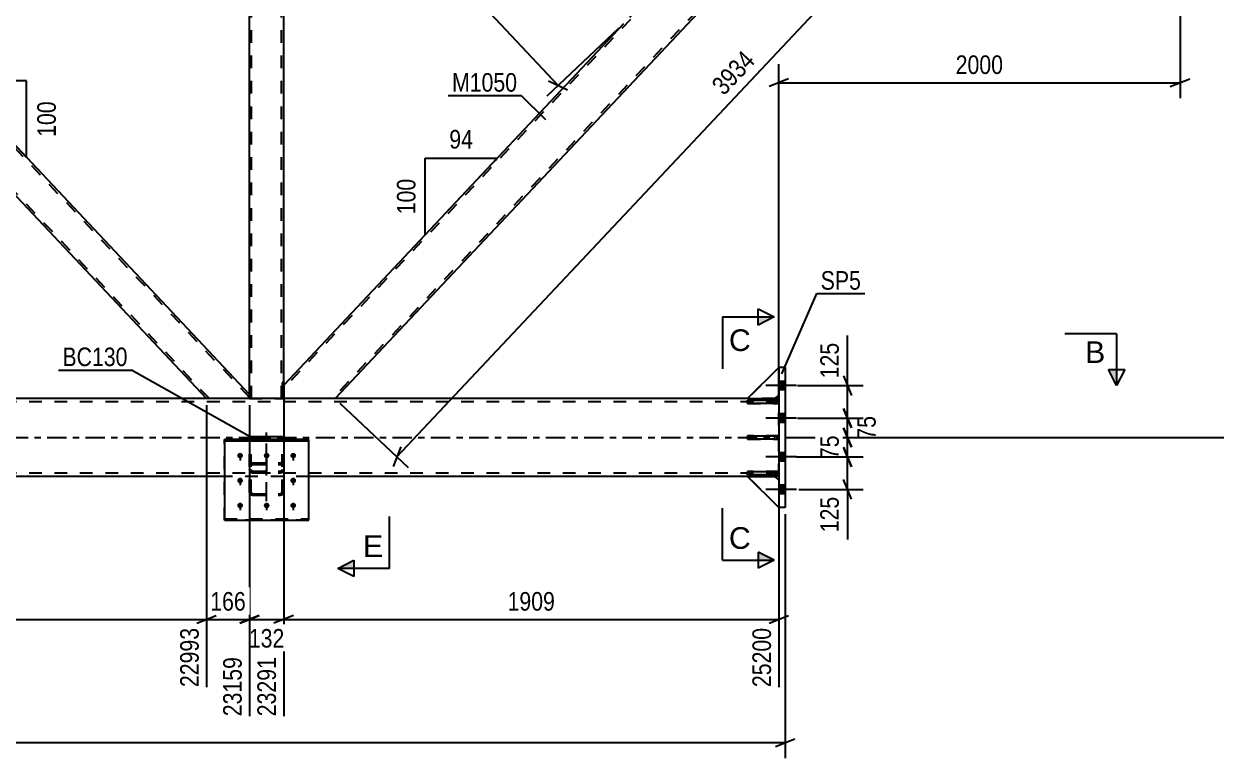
# Model space of a CAD drawing. Header units: millimetres. Extents: x -82 to 1107, y -663 to 178.
# Drawn here: x 826.1 to 1010, y -177.1 to -63.8 of the extents above; entities that cross this region are included whole.
import ezdxf

# ---------------------------------------------------------------- set-up
doc = ezdxf.new("R2010")
doc.units = ezdxf.units.MM
doc.linetypes.add('DXK_LINE_DOT2', pattern=[3.9198, 1.9599, -1.9599])
doc.linetypes.add('DXK_LINE_DOT3', pattern=[5.9187, 2.979, -0.9799, 0.9799, -0.9799])
doc.styles.add('Arial', font='ARIAL.TTF', dxfattribs={"height": 0.2})
doc.styles.add('Arial Narrow', font='ARIALN.TTF', dxfattribs={"height": 0.2})

# ---------------------------------------------------------------- blocks, each defined once
blk = doc.blocks.new('Part-348431369-1568 - 1390')
at = {"color": 7, "linetype": 'DXK_LINE_DOT2'}
for p, q in [((854.71, -6), (746.18, -121.41)), ((860.9, -6.19), (752.37, -121.6)), ((860.9, -6), (854.27, -6)), ((860.9, -6.48), (860.9, -6)), ((803.54, -59.95), (799.92, -63.8)), ((807.16, -63.8), (803.54, -67.65)), ((752.81, -121.6), (746.18, -121.6))]:
    blk.add_line(p, q, dxfattribs=at)
at = {"color": 2, "linetype": 'Continuous'}
for p, q in [((854.27, -6), (803.54, -59.95)), ((860.9, -6.66), (807.16, -63.8)), ((860.9, -6.66), (860.9, -6.48)), ((799.92, -63.8), (746.18, -120.94)), ((803.54, -67.65), (752.81, -121.6)), ((746.18, -121.6), (746.18, -120.94))]:
    blk.add_line(p, q, dxfattribs=at)
blk = doc.blocks.new('Bolt-348431369-1458 - 1390')
at = {"color": 1, "linetype": 'DXK_LINE_DOT2'}
for p, q in [((859.45, -129.99), (859.45, -131.12)), ((863.55, -129.99), (863.55, -131.12)), ((867.65, -129.99), (867.65, -131.12)), ((859.45, -133.84), (859.45, -134.97)), ((867.65, -133.84), (867.65, -134.97)), ((859.45, -137.69), (859.45, -138.83)), ((863.55, -137.69), (863.55, -138.83)), ((867.65, -137.69), (867.65, -138.83))]:
    blk.add_line(p, q, dxfattribs=at)
blk = doc.blocks.new('Bolt-348431369-1467 - 1390')
at = {"linetype": 'Continuous'}
for points in [[(942.54, -118.94), (942.54, -120.26), (943.54, -120.26), (943.54, -118.94)], [(942.54, -118.94), (942.54, -120.26), (943.54, -120.26), (943.54, -118.94)], [(942.54, -118.94), (942.54, -120.26), (943.54, -120.26), (943.54, -118.94)], [(942.54, -123.94), (942.54, -125.26), (943.54, -125.26), (943.54, -123.94)], [(942.54, -123.94), (942.54, -125.26), (943.54, -125.26), (943.54, -123.94)], [(942.54, -129.94), (942.54, -131.26), (943.54, -131.26), (943.54, -129.94)], [(942.54, -129.94), (942.54, -131.26), (943.54, -131.26), (943.54, -129.94)], [(942.54, -134.94), (942.54, -136.26), (943.54, -136.26), (943.54, -134.94)], [(942.54, -134.94), (942.54, -136.26), (943.54, -136.26), (943.54, -134.94)], [(942.54, -134.94), (942.54, -136.26), (943.54, -136.26), (943.54, -134.94)]]:
    blk.add_hatch(color=1, dxfattribs=at).paths.add_polyline_path(points)
at = {"color": 1, "linetype": 'Continuous'}
for p, q in [((943.54, -118.94), (942.54, -118.94)), ((943.54, -118.94), (942.54, -118.94)), ((943.54, -118.94), (942.54, -118.94)), ((945.3, -119.6), (940.54, -119.6)), ((945.3, -119.6), (940.54, -119.6)), ((945.3, -119.6), (940.54, -119.6)), ((943.54, -120.26), (942.54, -120.26)), ((943.54, -120.26), (942.54, -120.26)), ((943.54, -120.26), (942.54, -120.26)), ((945.3, -124.6), (940.54, -124.6)), ((945.3, -124.6), (940.54, -124.6)), ((943.54, -123.94), (942.54, -123.94)), ((943.54, -123.94), (942.54, -123.94)), ((943.54, -125.26), (942.54, -125.26)), ((943.54, -125.26), (942.54, -125.26)), ((943.54, -129.94), (942.54, -129.94)), ((943.54, -129.94), (942.54, -129.94)), ((945.3, -130.6), (940.54, -130.6)), ((945.3, -130.6), (940.54, -130.6)), ((943.54, -131.26), (942.54, -131.26)), ((943.54, -131.26), (942.54, -131.26)), ((945.3, -135.6), (940.54, -135.6)), ((945.3, -135.6), (940.54, -135.6)), ((945.3, -135.6), (940.54, -135.6)), ((943.54, -134.94), (942.54, -134.94)), ((943.54, -134.94), (942.54, -134.94)), ((943.54, -134.94), (942.54, -134.94)), ((943.54, -136.26), (942.54, -136.26)), ((943.54, -136.26), (942.54, -136.26)), ((943.54, -136.26), (942.54, -136.26))]:
    blk.add_line(p, q, dxfattribs=at)
blk = doc.blocks.new('Part-348431369-1497 - 1390')
at = {"color": 7, "linetype": 'DXK_LINE_DOT2'}
for p, q in [((942.54, -122.08), (12.9, -122.08)), ((874.1, -121.6), (865.94, -121.6)), ((941.94, -121.6), (937.74, -121.6)), ((942.54, -133.6), (942.54, -121.6)), ((942.54, -133.12), (12.9, -133.12)), ((870.05, -133.6), (857.05, -133.6)), ((941.94, -133.6), (937.74, -133.6))]:
    blk.add_line(p, q, dxfattribs=at)
at = {"color": 2, "linetype": 'Continuous'}
for p, q in [((865.94, -121.6), (141.14, -121.6)), ((937.74, -121.6), (874.1, -121.6)), ((942.54, -121.6), (941.94, -121.6)), ((857.05, -133.6), (630.04, -133.6)), ((937.74, -133.6), (870.05, -133.6)), ((942.54, -133.6), (941.94, -133.6))]:
    blk.add_line(p, q, dxfattribs=at)
at = {"color": 7, "linetype": 'DXK_LINE_DOT3'}
blk.add_line((12.9, -127.6), (942.54, -127.6), dxfattribs=at)
blk = doc.blocks.new('Part-348431369-1594 - 1390')
at = {"color": 7, "linetype": 'DXK_LINE_DOT2'}
for p, q in [((857.05, -140.34), (857.05, -127.91)), ((870.05, -127.91), (857.05, -127.91)), ((857.05, -128.13), (870.05, -128.13)), ((870.05, -140.34), (870.05, -127.91)), ((857.05, -140.12), (870.05, -140.12)), ((870.05, -140.34), (857.05, -140.34))]:
    blk.add_line(p, q, dxfattribs=at)
blk = doc.blocks.new('Part-348431369-1608 - 1390')
at = {"color": 7, "linetype": 'DXK_LINE_DOT3'}
blk.add_line((863.55, -137.44), (863.55, -126.82), dxfattribs=at)
at = {"color": 7, "linetype": 'DXK_LINE_DOT2'}
for p, q in [((860.95, -127.75), (860.91, -127.94)), ((860.91, -136.05), (860.91, -127.94)), ((861.15, -127.94), (861.17, -127.84)), ((861.15, -136.05), (861.15, -127.94)), ((861.17, -127.84), (861.22, -127.76)), ((861.39, -127.43), (861.21, -127.47)), ((861.22, -127.76), (861.3, -127.71)), ((861.3, -127.71), (861.39, -127.69)), ((861.39, -127.43), (865.71, -127.43)), ((861.39, -127.69), (865.71, -127.69)), ((865.89, -127.47), (865.71, -127.43)), ((865.71, -127.69), (865.8, -127.71)), ((865.8, -127.71), (865.88, -127.76)), ((865.88, -127.76), (865.93, -127.84)), ((865.93, -127.84), (865.95, -127.94)), ((865.95, -136.05), (865.95, -127.94)), ((866.19, -127.94), (866.15, -127.75)), ((866.19, -136.05), (866.19, -127.94)), ((860.91, -131.99), (860.95, -131.81)), ((860.95, -131.81), (861.05, -131.67)), ((861.05, -131.67), (861.21, -131.57)), ((861.17, -131.9), (861.15, -131.99)), ((861.22, -131.83), (861.17, -131.9)), ((861.21, -131.57), (861.39, -131.54)), ((861.3, -131.78), (861.22, -131.83)), ((861.39, -131.76), (861.3, -131.78)), ((861.39, -131.54), (865.71, -131.54)), ((861.39, -131.76), (865.71, -131.76)), ((865.71, -131.54), (865.89, -131.57)), ((865.8, -131.78), (865.71, -131.76)), ((865.88, -131.83), (865.8, -131.78)), ((865.93, -131.9), (865.88, -131.83)), ((865.89, -131.57), (866.05, -131.67)), ((865.95, -131.99), (865.93, -131.9)), ((866.05, -131.67), (866.15, -131.81)), ((866.15, -131.81), (866.19, -131.99)), ((860.91, -132.54), (860.95, -132.73)), ((861.17, -132.64), (861.15, -132.54)), ((861.22, -132.72), (861.17, -132.64)), ((861.21, -133.01), (861.39, -133.05)), ((861.3, -132.77), (861.22, -132.72)), ((861.39, -132.79), (861.3, -132.77)), ((861.39, -132.79), (865.71, -132.79)), ((861.39, -133.05), (865.71, -133.05)), ((865.8, -132.77), (865.71, -132.79)), ((865.71, -133.05), (865.89, -133.01)), ((865.88, -132.72), (865.8, -132.77)), ((865.93, -132.64), (865.88, -132.72)), ((865.95, -132.54), (865.93, -132.64)), ((866.15, -132.73), (866.19, -132.54)), ((860.95, -136.22), (860.91, -136.05)), ((861.15, -136.05), (861.17, -136.13)), ((865.93, -136.13), (865.95, -136.05)), ((866.19, -136.05), (866.15, -136.22)), ((861.05, -136.36), (860.95, -136.22)), ((861.21, -136.46), (861.05, -136.36)), ((861.17, -136.13), (861.22, -136.21)), ((861.39, -136.5), (861.21, -136.46)), ((861.22, -136.21), (861.3, -136.25)), ((861.3, -136.25), (861.39, -136.27)), ((861.39, -136.27), (865.71, -136.27)), ((861.39, -136.5), (865.71, -136.5)), ((865.71, -136.27), (865.8, -136.25)), ((865.89, -136.46), (865.71, -136.5)), ((865.8, -136.25), (865.88, -136.21)), ((865.88, -136.21), (865.93, -136.13)), ((866.05, -136.36), (865.89, -136.46)), ((866.15, -136.22), (866.05, -136.36))]:
    blk.add_line(p, q, dxfattribs=at)
for centre, start, end in [((861.41, -127.92), 114.32, 159.2417), ((865.69, -127.92), 20.7583, 65.68), ((861.41, -132.56), 200.7583, 245.68), ((865.69, -132.56), 294.32, 339.2417)]:
    blk.add_arc(centre, 0.496, start, end, dxfattribs=at)
blk = doc.blocks.new('Part-348431369-1618 - 1390')
at = {"color": 2, "linetype": 'Continuous'}
for p, q in [((942.54, -116.8), (937.74, -121.6)), ((941.94, -121.6), (942.54, -121)), ((937.74, -121.6), (941.94, -121.6))]:
    blk.add_line(p, q, dxfattribs=at)
at = {"color": 7, "linetype": 'DXK_LINE_DOT2'}
blk.add_line((942.54, -121), (942.54, -116.8), dxfattribs=at)
blk = doc.blocks.new('Part-348431369-1619 - 1390')
at = {"color": 7, "linetype": 'DXK_LINE_DOT2'}
for p, q in [((942.54, -116.8), (937.74, -121.6)), ((942.54, -121), (942.54, -116.8)), ((941.94, -121.6), (942.54, -121)), ((937.74, -121.6), (941.94, -121.6))]:
    blk.add_line(p, q, dxfattribs=at)
blk = doc.blocks.new('Part-348431369-1620 - 1390')
at = {"color": 2, "linetype": 'Continuous'}
for p, q in [((942.54, -138.4), (937.74, -133.6)), ((937.74, -133.6), (941.94, -133.6)), ((941.94, -133.6), (942.54, -134.2))]:
    blk.add_line(p, q, dxfattribs=at)
at = {"color": 7, "linetype": 'DXK_LINE_DOT2'}
blk.add_line((942.54, -134.2), (942.54, -138.4), dxfattribs=at)
blk = doc.blocks.new('Part-348431369-1621 - 1390')
at = {"color": 7, "linetype": 'DXK_LINE_DOT2'}
for p, q in [((937.74, -133.6), (941.94, -133.6)), ((942.54, -138.4), (937.74, -133.6)), ((941.94, -133.6), (942.54, -134.2)), ((942.54, -134.2), (942.54, -138.4))]:
    blk.add_line(p, q, dxfattribs=at)
blk = doc.blocks.new('Part-348431369-1622 - 1390')
at = {"color": 7, "linetype": 'DXK_LINE_DOT2'}
for p, q in [((942.54, -121.86), (937.74, -121.86)), ((937.74, -121.86), (937.74, -122.34)), ((937.74, -122.34), (942.54, -122.34)), ((941.94, -122.34), (941.94, -121.86)), ((942.54, -122.34), (942.54, -121.86))]:
    blk.add_line(p, q, dxfattribs=at)
blk = doc.blocks.new('Part-348431369-1623 - 1390')
at = {"color": 7, "linetype": 'DXK_LINE_DOT2'}
for p, q in [((942.54, -127.36), (937.74, -127.36)), ((937.74, -127.36), (937.74, -127.84)), ((937.74, -127.84), (942.54, -127.84)), ((941.94, -127.84), (941.94, -127.36)), ((942.54, -127.84), (942.54, -127.36))]:
    blk.add_line(p, q, dxfattribs=at)
blk = doc.blocks.new('Part-348431369-1624 - 1390')
at = {"color": 7, "linetype": 'DXK_LINE_DOT2'}
for p, q in [((942.54, -132.86), (937.74, -132.86)), ((937.74, -132.86), (937.74, -133.34)), ((937.74, -133.34), (942.54, -133.34)), ((941.94, -133.34), (941.94, -132.86)), ((942.54, -133.34), (942.54, -132.86))]:
    blk.add_line(p, q, dxfattribs=at)
blk = doc.blocks.new('Part-348431369-1625 - 1390')
at = {"color": 2, "linetype": 'Continuous'}
for p, q in [((937.74, -121.86), (942.54, -121.86)), ((937.74, -122.34), (937.74, -121.86)), ((942.54, -122.34), (937.74, -122.34)), ((942.54, -121.86), (942.54, -122.34))]:
    blk.add_line(p, q, dxfattribs=at)
at = {"color": 7, "linetype": 'DXK_LINE_DOT2'}
blk.add_line((941.94, -122.34), (941.94, -121.86), dxfattribs=at)
blk = doc.blocks.new('Part-348431369-1626 - 1390')
at = {"color": 2, "linetype": 'Continuous'}
for p, q in [((937.74, -127.36), (942.54, -127.36)), ((937.74, -127.84), (937.74, -127.36)), ((942.54, -127.84), (937.74, -127.84)), ((942.54, -127.36), (942.54, -127.84))]:
    blk.add_line(p, q, dxfattribs=at)
at = {"color": 7, "linetype": 'DXK_LINE_DOT2'}
blk.add_line((941.94, -127.84), (941.94, -127.36), dxfattribs=at)
blk = doc.blocks.new('Part-348431369-1627 - 1390')
at = {"color": 2, "linetype": 'Continuous'}
for p, q in [((937.74, -132.86), (942.54, -132.86)), ((937.74, -133.34), (937.74, -132.86)), ((942.54, -133.34), (937.74, -133.34)), ((942.54, -132.86), (942.54, -133.34))]:
    blk.add_line(p, q, dxfattribs=at)
at = {"color": 7, "linetype": 'DXK_LINE_DOT2'}
blk.add_line((941.94, -133.34), (941.94, -132.86), dxfattribs=at)
blk = doc.blocks.new('Part-348431369-1667 - 1390')
at = {"color": 2, "linetype": 'Continuous'}
for p, q in [((943.54, -116.8), (942.54, -116.8)), ((942.54, -116.8), (942.54, -138.4)), ((943.54, -116.8), (943.54, -138.4)), ((943.54, -138.4), (942.54, -138.4))]:
    blk.add_line(p, q, dxfattribs=at)
blk = doc.blocks.new('Part-348431369-1884 - 1390')
at = {"color": 2, "linetype": 'Continuous'}
for p, q in [((870.05, -127.91), (857.05, -127.91)), ((857.05, -127.91), (857.05, -140.34)), ((857.05, -128.13), (870.05, -128.13)), ((870.05, -140.34), (870.05, -127.91)), ((857.05, -140.34), (870.05, -140.34))]:
    blk.add_line(p, q, dxfattribs=at)
at = {"color": 7, "linetype": 'DXK_LINE_DOT2'}
blk.add_line((857.05, -140.12), (870.05, -140.12), dxfattribs=at)
blk = doc.blocks.new('Part-348431369-1775 - 1390')
at = {"color": 7, "linetype": 'DXK_LINE_DOT2'}
for p, q in [((973.39, -6), (866.18, -120)), ((972.95, -6), (972.97, -6)), ((972.97, -6), (972.95, -6)), ((980.9, -7.59), (873.69, -121.6)), ((923.54, -58.54), (918.6, -63.8)), ((866.18, -121.6), (866.18, -119.54)), ((866.18, -119.54), (866.18, -119.54)), ((866.18, -121.6), (866.18, -121.6)), ((866.18, -121.6), (866.18, -121.6)), ((874.12, -121.6), (874.1, -121.6)), ((874.12, -121.6), (874.1, -121.6))]:
    blk.add_line(p, q, dxfattribs=at)
at = {"color": 2, "linetype": 'Continuous'}
for p, q in [((972.95, -6), (923.54, -58.54)), ((980.9, -6), (972.97, -6)), ((980.9, -8.05), (980.9, -6)), ((980.9, -8.05), (874.12, -121.6)), ((918.6, -63.8), (866.18, -119.54)), ((873.25, -121.6), (866.18, -121.6)), ((874.1, -121.6), (873.25, -121.6))]:
    blk.add_line(p, q, dxfattribs=at)
blk = doc.blocks.new('Part-348431369-1865 - 1390')
at = {"color": 7, "linetype": 'DXK_LINE_DOT2'}
for p, q in [((866.18, -6), (860.9, -6)), ((860.9, -6.66), (860.9, -6)), ((861.22, -121.6), (861.22, -6)), ((865.86, -121.6), (865.86, -6)), ((866.18, -8.46), (866.18, -6)), ((866.18, -121.6), (866.18, -119.14)), ((860.9, -121.6), (860.9, -120.94)), ((860.9, -121.6), (866.18, -121.6))]:
    blk.add_line(p, q, dxfattribs=at)
at = {"color": 2, "linetype": 'Continuous'}
for p, q in [((860.9, -120.94), (860.9, -6.66)), ((866.18, -119.14), (866.18, -8.46))]:
    blk.add_line(p, q, dxfattribs=at)
blk = doc.blocks.new('Bolt-348431369-1885 - 1390')
at = {"linetype": 'Continuous'}
for points in [[(859.45, -129.97), (859.54, -129.98), (859.63, -130), (859.71, -130.05), (859.78, -130.11), (859.83, -130.18), (859.87, -130.25), (859.89, -130.34), (859.89, -130.42), (859.87, -130.51), (859.83, -130.59), (859.78, -130.66), (859.71, -130.72), (859.63, -130.76), (859.54, -130.79), (859.45, -130.8), (859.36, -130.79), (859.27, -130.76), (859.19, -130.72), (859.12, -130.66), (859.07, -130.59), (859.03, -130.51), (859.01, -130.42), (859.01, -130.34), (859.03, -130.25), (859.07, -130.18), (859.12, -130.11), (859.19, -130.05), (859.27, -130), (859.36, -129.98)], [(863.55, -129.97), (863.64, -129.98), (863.73, -130), (863.81, -130.05), (863.88, -130.11), (863.93, -130.18), (863.97, -130.25), (863.99, -130.34), (863.99, -130.42), (863.97, -130.51), (863.93, -130.59), (863.88, -130.66), (863.81, -130.72), (863.73, -130.76), (863.64, -130.79), (863.55, -130.8), (863.46, -130.79), (863.37, -130.76), (863.29, -130.72), (863.22, -130.66), (863.17, -130.59), (863.13, -130.51), (863.11, -130.42), (863.11, -130.34), (863.13, -130.25), (863.17, -130.18), (863.22, -130.11), (863.29, -130.05), (863.37, -130), (863.46, -129.98)], [(867.65, -129.97), (867.74, -129.98), (867.83, -130), (867.91, -130.05), (867.98, -130.11), (868.03, -130.18), (868.07, -130.25), (868.09, -130.34), (868.09, -130.42), (868.07, -130.51), (868.03, -130.59), (867.98, -130.66), (867.91, -130.72), (867.83, -130.76), (867.74, -130.79), (867.65, -130.8), (867.56, -130.79), (867.47, -130.76), (867.39, -130.72), (867.32, -130.66), (867.27, -130.59), (867.23, -130.51), (867.21, -130.42), (867.21, -130.34), (867.23, -130.25), (867.27, -130.18), (867.32, -130.11), (867.39, -130.05), (867.47, -130), (867.56, -129.98)], [(859.45, -133.82), (859.54, -133.83), (859.63, -133.86), (859.71, -133.9), (859.78, -133.96), (859.83, -134.03), (859.87, -134.11), (859.89, -134.19), (859.89, -134.28), (859.87, -134.36), (859.83, -134.44), (859.78, -134.51), (859.71, -134.57), (859.63, -134.61), (859.54, -134.64), (859.45, -134.65), (859.36, -134.64), (859.27, -134.61), (859.19, -134.57), (859.12, -134.51), (859.07, -134.44), (859.03, -134.36), (859.01, -134.28), (859.01, -134.19), (859.03, -134.11), (859.07, -134.03), (859.12, -133.96), (859.19, -133.9), (859.27, -133.86), (859.36, -133.83)], [(867.65, -133.82), (867.74, -133.83), (867.83, -133.86), (867.91, -133.9), (867.98, -133.96), (868.03, -134.03), (868.07, -134.11), (868.09, -134.19), (868.09, -134.28), (868.07, -134.36), (868.03, -134.44), (867.98, -134.51), (867.91, -134.57), (867.83, -134.61), (867.74, -134.64), (867.65, -134.65), (867.56, -134.64), (867.47, -134.61), (867.39, -134.57), (867.32, -134.51), (867.27, -134.44), (867.23, -134.36), (867.21, -134.28), (867.21, -134.19), (867.23, -134.11), (867.27, -134.03), (867.32, -133.96), (867.39, -133.9), (867.47, -133.86), (867.56, -133.83)], [(859.45, -137.67), (859.54, -137.68), (859.63, -137.71), (859.71, -137.75), (859.78, -137.81), (859.83, -137.88), (859.87, -137.96), (859.89, -138.04), (859.89, -138.13), (859.87, -138.22), (859.83, -138.29), (859.78, -138.36), (859.71, -138.42), (859.63, -138.46), (859.54, -138.49), (859.45, -138.5), (859.36, -138.49), (859.27, -138.46), (859.19, -138.42), (859.12, -138.36), (859.07, -138.29), (859.03, -138.22), (859.01, -138.13), (859.01, -138.04), (859.03, -137.96), (859.07, -137.88), (859.12, -137.81), (859.19, -137.75), (859.27, -137.71), (859.36, -137.68)], [(863.55, -137.67), (863.64, -137.68), (863.73, -137.71), (863.81, -137.75), (863.88, -137.81), (863.93, -137.88), (863.97, -137.96), (863.99, -138.04), (863.99, -138.13), (863.97, -138.22), (863.93, -138.29), (863.88, -138.36), (863.81, -138.42), (863.73, -138.46), (863.64, -138.49), (863.55, -138.5), (863.46, -138.49), (863.37, -138.46), (863.29, -138.42), (863.22, -138.36), (863.17, -138.29), (863.13, -138.22), (863.11, -138.13), (863.11, -138.04), (863.13, -137.96), (863.17, -137.88), (863.22, -137.81), (863.29, -137.75), (863.37, -137.71), (863.46, -137.68)], [(867.65, -137.67), (867.74, -137.68), (867.83, -137.71), (867.91, -137.75), (867.98, -137.81), (868.03, -137.88), (868.07, -137.96), (868.09, -138.04), (868.09, -138.13), (868.07, -138.22), (868.03, -138.29), (867.98, -138.36), (867.91, -138.42), (867.83, -138.46), (867.74, -138.49), (867.65, -138.5), (867.56, -138.49), (867.47, -138.46), (867.39, -138.42), (867.32, -138.36), (867.27, -138.29), (867.23, -138.22), (867.21, -138.13), (867.21, -138.04), (867.23, -137.96), (867.27, -137.88), (867.32, -137.81), (867.39, -137.75), (867.47, -137.71), (867.56, -137.68)]]:
    blk.add_hatch(color=1, dxfattribs=at).paths.add_polyline_path(points)
at = {"color": 1, "linetype": 'Continuous'}
for p, q in [((859.45, -129.99), (859.45, -131.12)), ((863.55, -129.99), (863.55, -131.12)), ((867.65, -129.99), (867.65, -131.12)), ((859.45, -133.84), (859.45, -134.97)), ((867.65, -133.84), (867.65, -134.97)), ((859.45, -137.69), (859.45, -138.83)), ((863.55, -137.69), (863.55, -138.83)), ((867.65, -137.69), (867.65, -138.83))]:
    blk.add_line(p, q, dxfattribs=at)
blk = doc.blocks.new('Part-348431369-1916 - 1390')
at = {"color": 7, "linetype": 'DXK_LINE_DOT2'}
for p, q in [((860.91, -127.94), (860.92, -127.91)), ((860.91, -136.05), (860.91, -127.94)), ((861.17, -127.84), (861.15, -127.94)), ((861.15, -136.05), (861.15, -127.94)), ((861.22, -127.76), (861.17, -127.84)), ((861.3, -127.71), (861.22, -127.76)), ((861.39, -127.69), (861.3, -127.71)), ((861.39, -127.69), (865.71, -127.69)), ((865.8, -127.71), (865.71, -127.69)), ((865.88, -127.76), (865.8, -127.71)), ((865.93, -127.84), (865.88, -127.76)), ((865.95, -127.94), (865.93, -127.84)), ((865.95, -136.05), (865.95, -127.94)), ((866.18, -127.91), (866.19, -127.94)), ((866.19, -136.05), (866.19, -127.94)), ((860.95, -131.81), (860.91, -131.99)), ((861.05, -131.67), (860.95, -131.81)), ((861.21, -131.57), (861.05, -131.67)), ((861.15, -131.99), (861.17, -131.9)), ((861.17, -131.9), (861.22, -131.83)), ((861.39, -131.53), (861.21, -131.57)), ((861.22, -131.83), (861.3, -131.78)), ((861.3, -131.78), (861.39, -131.76)), ((861.39, -131.53), (865.71, -131.53)), ((861.39, -131.76), (865.71, -131.76)), ((865.89, -131.57), (865.71, -131.53)), ((865.71, -131.76), (865.8, -131.78)), ((865.8, -131.78), (865.88, -131.83)), ((865.88, -131.83), (865.93, -131.9)), ((866.05, -131.67), (865.89, -131.57)), ((865.93, -131.9), (865.95, -131.99)), ((866.15, -131.81), (866.05, -131.67)), ((866.19, -131.99), (866.15, -131.81)), ((860.95, -132.73), (860.91, -132.54)), ((861.15, -132.54), (861.17, -132.64)), ((861.17, -132.64), (861.22, -132.72)), ((861.39, -133.05), (861.21, -133.01)), ((861.22, -132.72), (861.3, -132.77)), ((861.3, -132.77), (861.39, -132.79)), ((861.39, -132.79), (865.71, -132.79)), ((861.39, -133.05), (865.71, -133.05)), ((865.71, -132.79), (865.8, -132.77)), ((865.89, -133.01), (865.71, -133.05)), ((865.8, -132.77), (865.88, -132.72)), ((865.88, -132.72), (865.93, -132.64)), ((865.93, -132.64), (865.95, -132.54)), ((866.19, -132.54), (866.15, -132.73)), ((860.91, -136.05), (860.95, -136.22)), ((861.17, -136.13), (861.15, -136.05)), ((865.95, -136.05), (865.93, -136.13)), ((866.15, -136.22), (866.19, -136.05)), ((860.95, -136.22), (861.05, -136.36)), ((861.05, -136.36), (861.21, -136.46)), ((861.22, -136.2), (861.17, -136.13)), ((861.21, -136.46), (861.39, -136.5)), ((861.3, -136.25), (861.22, -136.2)), ((861.39, -136.27), (861.3, -136.25)), ((861.39, -136.27), (865.71, -136.27)), ((861.39, -136.5), (865.71, -136.5)), ((865.8, -136.25), (865.71, -136.27)), ((865.71, -136.5), (865.89, -136.46)), ((865.88, -136.2), (865.8, -136.25)), ((865.93, -136.13), (865.88, -136.2)), ((865.89, -136.46), (866.05, -136.36)), ((866.05, -136.36), (866.15, -136.22))]:
    blk.add_line(p, q, dxfattribs=at)
at = {"color": 2, "linetype": 'Continuous'}
for p, q in [((860.92, -127.91), (860.95, -127.75)), ((861.21, -127.47), (861.39, -127.43)), ((861.39, -127.43), (865.71, -127.43)), ((865.71, -127.43), (865.89, -127.47)), ((866.15, -127.75), (866.18, -127.91))]:
    blk.add_line(p, q, dxfattribs=at)
at = {"color": 7, "linetype": 'DXK_LINE_DOT3'}
blk.add_line((863.55, -130.24), (863.55, -134.02), dxfattribs=at)
at = {"color": 2, "linetype": 'Continuous'}
for centre, start, end in [((861.41, -127.92), 114.3199, 159.2417), ((865.69, -127.92), 20.7583, 65.6801)]:
    blk.add_arc(centre, 0.496, start, end, dxfattribs=at)
at = {"color": 7, "linetype": 'DXK_LINE_DOT2'}
for centre, start, end in [((861.41, -132.56), 200.7583, 245.6801), ((865.69, -132.56), 294.3199, 339.2417)]:
    blk.add_arc(centre, 0.496, start, end, dxfattribs=at)
blk = doc.blocks.new('Part-348431369-1962 - 1390')
at = {"color": 2, "linetype": 'Continuous'}
for p, q in [((807.16, -63.8), (803.54, -67.65)), ((860.9, -120.94), (807.16, -63.8)), ((854.27, -121.6), (803.54, -67.65)), ((860.9, -121.6), (860.9, -120.94))]:
    blk.add_line(p, q, dxfattribs=at)
at = {"color": 7, "linetype": 'DXK_LINE_DOT2'}
for p, q in [((860.9, -121.41), (806.94, -64.03)), ((803.76, -67.42), (803.78, -67.4)), ((854.71, -121.6), (803.76, -67.42)), ((860.9, -121.6), (854.27, -121.6))]:
    blk.add_line(p, q, dxfattribs=at)
blk = doc.blocks.new('Part-348431369-1963 - 1390')
at = {"color": 7, "linetype": 'DXK_LINE_DOT2'}
for p, q in [((865.94, -121.6), (865.94, -119.14)), ((866.18, -119.14), (865.94, -119.14)), ((866.18, -121.6), (866.18, -119.14)), ((866.18, -121.6), (865.94, -121.6))]:
    blk.add_line(p, q, dxfattribs=at)
blk = doc.blocks.new('Part-348431369-1964 - 1390')
at = {"color": 2, "linetype": 'Continuous'}
for p, q in [((866.18, -119.14), (865.94, -119.14)), ((865.94, -119.14), (865.94, -121.6)), ((866.18, -119.14), (866.18, -121.6)), ((866.18, -121.6), (865.94, -121.6))]:
    blk.add_line(p, q, dxfattribs=at)
blk = doc.blocks.new('StraightDimension-348431369-15208 - 1390')
at = {"color": 7, "linetype": 'Continuous'}
for p, q in [((865.45, -8.75), (854.33, -19.2)), ((857.55, -18.24), (854.62, -16.88)), ((856.08, -17.56), (908.5, -73.29)), ((917.87, -64.48), (906.75, -74.94)), ((907.03, -72.61), (909.96, -73.98))]:
    blk.add_line(p, q, dxfattribs=at)
at = {"color": 0}
blk.add_wipeout([(885.75, -48.01), (888.81, -45.14), (882.98, -38.94), (879.92, -41.81)], dxfattribs=at)
at = {"color": 3, "style": 'Arial Narrow'}
blk.add_text('1913', height=2.863, rotation=-46.7591, dxfattribs=at).set_placement((880.77, -41.84))
blk = doc.blocks.new('StraightDimension-348431369-17456 - 1390')
at = {"color": 7, "linetype": 'Continuous'}
for p, q in [((952.55, -123.1), (953.75, -126.1)), ((945.44, -124.6), (956, -124.6)), ((953.15, -127.6), (953.15, -124.6)), ((953.75, -129.1), (952.55, -126.1)), ((943.54, -127.6), (956, -127.6))]:
    blk.add_line(p, q, dxfattribs=at)
at = {"color": 0}
blk.add_wipeout([(958.1, -123.67), (953.9, -123.67), (953.9, -128.53), (958.1, -128.53)], dxfattribs=at)
at = {"color": 3, "style": 'Arial Narrow'}
blk.add_text('75', height=2.863, rotation=90.0002, dxfattribs=at).set_placement((957.5, -127.93))
blk = doc.blocks.new('StraightDimension-348431369-2615 - 1390')
at = {"color": 7, "linetype": 'Continuous'}
for p, q in [((1005.44, 0), (1022.24, 0)), ((1020.44, -1.5), (1019.24, 1.5)), ((1019.84, -127.6), (1019.84, 0)), ((1019.24, -126.1), (1020.44, -129.1)), ((943.54, -127.6), (1022.24, -127.6))]:
    blk.add_line(p, q, dxfattribs=at)
at = {"color": 0}
blk.add_wipeout([(1019.09, -59.54), (1014.89, -59.54), (1014.89, -68.06), (1019.09, -68.06)], dxfattribs=at)
at = {"color": 3, "style": 'Arial Narrow'}
blk.add_text('3190', height=2.863, rotation=90.0002, dxfattribs=at).set_placement((1018.49, -67.46))
blk = doc.blocks.new('StraightDimension-348431369-3263 - 1390')
at = {"color": 7, "linetype": 'Continuous'}
for p, q in [((981.63, -6.69), (993.2, -17.57)), ((990.86, -17.43), (992.04, -14.42)), ((883.65, -130.56), (991.45, -15.92)), ((874.85, -122.29), (885.4, -132.2)), ((884.24, -129.06), (883.06, -132.06))]:
    blk.add_line(p, q, dxfattribs=at)
at = {"color": 0}
blk.add_wipeout([(939.92, -69.63), (936.86, -66.75), (931.03, -72.95), (934.09, -75.83)], dxfattribs=at)
at = {"color": 3, "style": 'Arial Narrow'}
blk.add_text('3934', height=2.863, rotation=46.7591, dxfattribs=at).set_placement((934.06, -74.98))
blk = doc.blocks.new('StraightDimension-348431369-3389 - 1390')
at = {"color": 7, "linetype": 'Continuous'}
for p, q in [((1004.44, -7), (1004.44, -75.28)), ((942.54, -120.6), (942.54, -70.03)), ((944.04, -72.28), (941.04, -73.48)), ((942.54, -72.88), (1004.44, -72.88)), ((1002.94, -73.48), (1005.94, -72.28))]:
    blk.add_line(p, q, dxfattribs=at)
at = {"color": 0}
blk.add_wipeout([(977.75, -72.13), (977.75, -67.93), (969.23, -67.93), (969.23, -72.13)], dxfattribs=at)
at = {"color": 3, "style": 'Arial Narrow'}
blk.add_text('2000', height=2.863, dxfattribs=at).set_placement((969.83, -71.53))
blk = doc.blocks.new('StraightDimension-348431369-15536 - 1390')
at = {"color": 7, "linetype": 'Continuous'}
for p, q in [((866.18, -120.54), (866.18, -170.59)), ((942.54, -134.6), (942.54, -166.09)), ((867.68, -155.05), (864.68, -156.25)), ((866.18, -155.65), (942.54, -155.65)), ((941.04, -156.25), (944.04, -155.05))]:
    blk.add_line(p, q, dxfattribs=at)
at = {"color": 0}
blk.add_wipeout([(908.62, -154.9), (908.62, -150.7), (900.11, -150.7), (900.11, -154.9)], dxfattribs=at)
at = {"color": 0, "linetype": 'Continuous'}
blk.add_wipeout([(941.94, -156.35), (937.74, -156.35), (937.74, -166.69), (941.94, -166.69)], dxfattribs=at)
at = {"color": 3, "style": 'Arial Narrow'}
blk.add_text('1909', height=2.863, dxfattribs=at).set_placement((900.71, -154.3))
at = {"color": 3, "linetype": 'Continuous', "style": 'Arial Narrow'}
blk.add_text('25200', height=2.863, rotation=90.0002, dxfattribs=at).set_placement((941.34, -166.09))
blk = doc.blocks.new('StraightDimension-348431369-15537 - 1390')
at = {"color": 7, "linetype": 'Continuous'}
for p, q in [((866.18, -120.54), (866.18, -170.59)), ((860.9, -122.6), (860.9, -170.59)), ((859.4, -156.25), (862.4, -155.05)), ((860.9, -155.65), (866.18, -155.65)), ((867.68, -155.05), (864.68, -156.25))]:
    blk.add_line(p, q, dxfattribs=at)
at = {"color": 0}
blk.add_wipeout([(866.88, -160.6), (866.88, -156.4), (860.2, -156.4), (860.2, -160.6)], dxfattribs=at)
at = {"color": 0, "linetype": 'Continuous'}
blk.add_wipeout([(865.58, -160.85), (861.38, -160.85), (861.38, -171.19), (865.58, -171.19)], dxfattribs=at)
at = {"color": 3, "style": 'Arial Narrow'}
blk.add_text('132', height=2.863, dxfattribs=at).set_placement((860.8, -160))
at = {"color": 3, "linetype": 'Continuous', "style": 'Arial Narrow'}
blk.add_text('23291', height=2.863, rotation=90.0002, dxfattribs=at).set_placement((864.98, -170.59))
blk = doc.blocks.new('StraightDimension-348431369-15538 - 1390')
at = {"color": 7, "linetype": 'Continuous'}
for p, q in [((854.27, -122.6), (854.27, -166.09)), ((860.9, -122.6), (860.9, -170.59)), ((852.77, -156.25), (855.77, -155.05)), ((854.27, -155.65), (860.9, -155.65)), ((862.4, -155.05), (859.4, -156.25))]:
    blk.add_line(p, q, dxfattribs=at)
at = {"color": 0}
blk.add_wipeout([(860.93, -154.9), (860.93, -150.7), (854.25, -150.7), (854.25, -154.9)], dxfattribs=at)
at = {"color": 0, "linetype": 'Continuous'}
blk.add_wipeout([(860.3, -160.85), (856.1, -160.85), (856.1, -171.19), (860.3, -171.19)], dxfattribs=at)
at = {"color": 3, "style": 'Arial Narrow'}
blk.add_text('166', height=2.863, dxfattribs=at).set_placement((854.85, -154.3))
at = {"color": 3, "linetype": 'Continuous', "style": 'Arial Narrow'}
blk.add_text('23159', height=2.863, rotation=90.0002, dxfattribs=at).set_placement((859.7, -170.59))
blk = doc.blocks.new('StraightDimension-348431369-15539 - 1390')
at = {"color": 7, "linetype": 'Continuous'}
for p, q in [((746.18, -121.94), (746.18, -170.59)), ((854.27, -122.6), (854.27, -166.09)), ((747.68, -155.05), (744.68, -156.25)), ((746.18, -155.65), (854.27, -155.65)), ((852.77, -156.25), (855.77, -155.05))]:
    blk.add_line(p, q, dxfattribs=at)
at = {"color": 0}
blk.add_wipeout([(804.48, -154.9), (804.48, -150.7), (795.97, -150.7), (795.97, -154.9)], dxfattribs=at)
at = {"color": 0, "linetype": 'Continuous'}
blk.add_wipeout([(853.67, -156.35), (849.47, -156.35), (849.47, -166.69), (853.67, -166.69)], dxfattribs=at)
at = {"color": 3, "style": 'Arial Narrow'}
blk.add_text('2702', height=2.863, dxfattribs=at).set_placement((796.57, -154.3))
at = {"color": 3, "linetype": 'Continuous', "style": 'Arial Narrow'}
blk.add_text('22993', height=2.863, rotation=90.0002, dxfattribs=at).set_placement((853.07, -166.09))
blk = doc.blocks.new('StraightDimension-348431369-15899 - 1390')
at = {"color": 7, "linetype": 'Continuous'}
for p, q in [((943.54, -139.4), (943.54, -177.05)), ((-1, -174.65), (943.54, -174.65)), ((942.04, -175.25), (945.04, -174.05))]:
    blk.add_line(p, q, dxfattribs=at)
blk = doc.blocks.new('AngleDimension-348431369-16834 - 1390')
at = {"color": 7, "linetype": 'Continuous'}
for p, q in [((818.75, -76.11), (815.43, -72.59)), ((826.53, -72.59), (815.43, -72.59)), ((826.53, -84.39), (815.43, -72.59)), ((826.53, -84.39), (826.53, -72.59))]:
    blk.add_line(p, q, dxfattribs=at)
at = {"color": 0}
for points in [[(823.4, -71.69), (823.4, -67.49), (818.55, -67.49), (818.55, -71.69)], [(831.63, -75.14), (827.43, -75.14), (827.43, -81.83), (831.63, -81.83)]]:
    blk.add_wipeout(points, dxfattribs=at)
at = {"color": 3, "style": 'Arial Narrow'}
blk.add_text('94', height=2.863, dxfattribs=at).set_placement((819.15, -71.09))
blk.add_text('100', height=2.863, rotation=90.0002, dxfattribs=at).set_placement((831.03, -81.23))
blk = doc.blocks.new('AngleDimension-348431369-16855 - 1390')
at = {"color": 7, "linetype": 'Continuous'}
for p, q in [((888, -84.53), (899.1, -84.53)), ((888, -96.33), (899.1, -84.53)), ((888, -96.33), (888, -84.53)), ((898.79, -84.86), (899.1, -84.53))]:
    blk.add_line(p, q, dxfattribs=at)
at = {"color": 0}
for points in [[(895.98, -83.63), (895.98, -79.43), (891.12, -79.43), (891.12, -83.63)], [(887.1, -87.09), (882.9, -87.09), (882.9, -93.77), (887.1, -93.77)]]:
    blk.add_wipeout(points, dxfattribs=at)
at = {"color": 3, "style": 'Arial Narrow'}
blk.add_text('94', height=2.863, dxfattribs=at).set_placement((891.72, -83.03))
blk.add_text('100', height=2.863, rotation=90.0002, dxfattribs=at).set_placement((886.5, -93.17))
blk = doc.blocks.new('StraightDimension-348431369-17455 - 1390')
at = {"color": 7, "linetype": 'Continuous'}
for p, q in [((952.55, -118.1), (953.75, -121.1)), ((945.44, -119.6), (955.55, -119.6)), ((953.15, -124.6), (953.15, -119.6)), ((953.75, -126.1), (952.55, -123.1)), ((945.44, -124.6), (955.55, -124.6))]:
    blk.add_line(p, q, dxfattribs=at)
at = {"color": 0}
blk.add_wipeout([(952.4, -112.39), (948.2, -112.39), (948.2, -119.08), (952.4, -119.08)], dxfattribs=at)
at = {"color": 7, "linetype": 'Continuous'}
blk.add_line((953.15, -119.6), (953.15, -111.87), dxfattribs=at)
blk.add_line((953.15, -119.6), (953.15, -111.87), dxfattribs=at)
at = {"color": 3, "style": 'Arial Narrow'}
blk.add_text('125', height=2.863, rotation=90.0002, dxfattribs=at).set_placement((951.8, -118.47))
blk = doc.blocks.new('StraightDimension-348431369-17457 - 1390')
at = {"color": 7, "linetype": 'Continuous'}
for p, q in [((952.55, -126.1), (953.75, -129.1)), ((943.54, -127.6), (955.55, -127.6)), ((953.15, -130.6), (953.15, -127.6)), ((953.75, -132.1), (952.55, -129.1)), ((945.25, -130.6), (955.55, -130.6))]:
    blk.add_line(p, q, dxfattribs=at)
at = {"color": 0}
blk.add_wipeout([(952.4, -126.67), (948.2, -126.67), (948.2, -131.53), (952.4, -131.53)], dxfattribs=at)
at = {"color": 3, "style": 'Arial Narrow'}
blk.add_text('75', height=2.863, rotation=90.0002, dxfattribs=at).set_placement((951.8, -130.93))
blk = doc.blocks.new('StraightDimension-348431369-17458 - 1390')
at = {"color": 7, "linetype": 'Continuous'}
for p, q in [((952.55, -129.1), (953.75, -132.1)), ((945.25, -130.6), (955.55, -130.6)), ((953.15, -135.6), (953.15, -130.6)), ((953.75, -137.1), (952.55, -134.1)), ((945.63, -135.6), (955.55, -135.6))]:
    blk.add_line(p, q, dxfattribs=at)
at = {"color": 0}
blk.add_wipeout([(952.4, -136.13), (948.2, -136.13), (948.2, -142.81), (952.4, -142.81)], dxfattribs=at)
at = {"color": 7, "linetype": 'Continuous'}
blk.add_line((953.15, -135.6), (953.15, -143.33), dxfattribs=at)
blk.add_line((953.15, -135.6), (953.15, -143.33), dxfattribs=at)
at = {"color": 3, "style": 'Arial Narrow'}
blk.add_text('125', height=2.863, rotation=90.0002, dxfattribs=at).set_placement((951.8, -142.21))
blk = doc.blocks.new('Mark-348431369-1771 - 1390')
at = {"color": 0}
blk.add_wipeout([(902.19, -74.26), (902.19, -71.26), (892.14, -71.26), (892.14, -74.26)], dxfattribs=at)
blk.add_wipeout([(902.19, -74.26), (902.19, -71.26), (892.14, -71.26), (892.14, -74.26)], dxfattribs=at)
at = {"color": 30, "linetype": 'Continuous'}
for p in [(891.54, -74.86), (906.6, -78.62)]:
    blk.add_line(p, (902.79, -74.86), dxfattribs=at)
at = {"color": 3, "style": 'Arial Narrow'}
blk.add_text('M1050', height=2.863, dxfattribs=at).set_placement((892.14, -74.26))
blk = doc.blocks.new('Mark-348431369-1912 - 1390')
at = {"color": 0}
blk.add_wipeout([(842.1, -116.59), (842.1, -113.59), (832.05, -113.59), (832.05, -116.59)], dxfattribs=at)
blk.add_wipeout([(842.1, -116.59), (842.1, -113.59), (832.05, -113.59), (832.05, -116.59)], dxfattribs=at)
at = {"color": 30, "linetype": 'Continuous'}
for p in [(831.45, -117.19), (860.91, -127.43)]:
    blk.add_line(p, (842.7, -117.19), dxfattribs=at)
at = {"color": 3, "style": 'Arial Narrow'}
blk.add_text('BC130', height=2.863, dxfattribs=at).set_placement((832.05, -116.59))
blk = doc.blocks.new('SectionMark-348431369-3455 - 1390')
at = {"linetype": 'Continuous'}
blk.add_hatch(color=6, dxfattribs=at).paths.add_polyline_path([(993.4, -117.1), (994.65, -117.1), (994.65, -119.6)])
at = {"color": 6, "linetype": 'Continuous'}
for p, q in [((994.65, -111.6), (986.65, -111.6)), ((994.65, -111.6), (994.65, -119.6)), ((993.4, -117.1), (995.9, -117.1)), ((994.65, -119.6), (993.4, -117.1)), ((995.9, -117.1), (994.65, -119.6))]:
    blk.add_line(p, q, dxfattribs=at)
at = {"color": 0, "linetype": 'Continuous'}
blk.add_wipeout([(992.9, -116.1), (992.9, -112.6), (989.79, -112.6), (989.79, -116.1)], dxfattribs=at)
at = {"color": 3, "linetype": 'Continuous', "style": 'Arial'}
blk.add_text('B', height=3.34, dxfattribs=at).set_placement((989.79, -116.1))
blk = doc.blocks.new('SectionMark-348431369-3497 - 1390')
at = {"linetype": 'Continuous'}
for points in [[(939.35, -110.26), (939.35, -109.01), (941.85, -109.01)], [(939.35, -146.52), (939.35, -145.27), (941.85, -146.52)]]:
    blk.add_hatch(color=6, dxfattribs=at).paths.add_polyline_path(points)
at = {"color": 6, "linetype": 'Continuous'}
for p, q in [((939.35, -110.26), (939.35, -107.76)), ((939.35, -107.76), (941.85, -109.01)), ((933.85, -109.01), (933.85, -117.01)), ((933.85, -109.01), (941.85, -109.01)), ((941.85, -109.01), (939.35, -110.26)), ((933.85, -146.52), (933.85, -138.52)), ((941.85, -146.52), (939.35, -145.27)), ((939.35, -145.27), (939.35, -147.77)), ((933.85, -146.52), (941.85, -146.52)), ((941.85, -146.52), (939.35, -147.77))]:
    blk.add_line(p, q, dxfattribs=at)
at = {"color": 0, "linetype": 'Continuous'}
for points in [[(938.22, -114.26), (938.22, -110.76), (934.85, -110.76), (934.85, -114.26)], [(938.22, -144.77), (938.22, -141.27), (934.85, -141.27), (934.85, -144.77)]]:
    blk.add_wipeout(points, dxfattribs=at)
at = {"color": 3, "linetype": 'Continuous', "style": 'Arial'}
for p in [(934.85, -114.26), (934.85, -144.77)]:
    blk.add_text('C', height=3.34, dxfattribs=at).set_placement(p)
blk = doc.blocks.new('Mark-348431369-17381 - 1390')
at = {"color": 0}
blk.add_wipeout([(955.22, -104.8), (955.22, -101.8), (949.01, -101.8), (949.01, -104.8)], dxfattribs=at)
blk.add_wipeout([(955.22, -104.8), (955.22, -101.8), (949.01, -101.8), (949.01, -104.8)], dxfattribs=at)
at = {"color": 30, "linetype": 'Continuous'}
for p, q in [((943.04, -117.8), (948.41, -105.4)), ((948.41, -105.4), (955.82, -105.4))]:
    blk.add_line(p, q, dxfattribs=at)
at = {"color": 3, "style": 'Arial Narrow'}
blk.add_text('SP5', height=2.863, dxfattribs=at).set_placement((949.01, -104.8))
blk = doc.blocks.new('SectionMark-348431369-20860 - 1390')
at = {"linetype": 'Continuous'}
for points in [[(877.02, 31.85), (877.02, 30.6), (874.52, 31.85)], [(877.02, -146.54), (877.02, -147.79), (874.52, -147.79)]]:
    blk.add_hatch(color=6, dxfattribs=at).paths.add_polyline_path(points)
at = {"color": 6, "linetype": 'Continuous'}
for p, q in [((874.52, 31.85), (877.02, 33.1)), ((882.52, 31.85), (874.52, 31.85)), ((874.52, 31.85), (877.02, 30.6)), ((877.02, 30.6), (877.02, 33.1)), ((882.52, 31.85), (882.52, 23.85)), ((882.52, -147.79), (882.52, -139.79)), ((874.52, -147.79), (877.02, -146.54)), ((877.02, -146.54), (877.02, -149.04)), ((882.52, -147.79), (874.52, -147.79)), ((877.02, -149.04), (874.52, -147.79))]:
    blk.add_line(p, q, dxfattribs=at)
at = {"color": 0, "linetype": 'Continuous'}
for points in [[(881.52, 26.6), (881.52, 30.1), (878.41, 30.1), (878.41, 26.6)], [(881.52, -146.04), (881.52, -142.54), (878.41, -142.54), (878.41, -146.04)]]:
    blk.add_wipeout(points, dxfattribs=at)
at = {"color": 3, "linetype": 'Continuous', "style": 'Arial'}
for p in [(878.41, 26.6), (878.41, -146.04)]:
    blk.add_text('E', height=3.34, dxfattribs=at).set_placement(p)

msp = doc.modelspace()

# ---------------------------------------------------------------- block references
for name in ['Part-348431369-1568 - 1390', 'Part-348431369-1865 - 1390', 'Part-348431369-1775 - 1390', 'Part-348431369-1962 - 1390', 'Part-348431369-1618 - 1390', 'Part-348431369-1619 - 1390', 'Part-348431369-1667 - 1390', 'Part-348431369-1963 - 1390', 'Part-348431369-1964 - 1390', 'Bolt-348431369-1467 - 1390', 'Part-348431369-1497 - 1390', 'Part-348431369-1622 - 1390', 'Part-348431369-1625 - 1390', 'Part-348431369-1608 - 1390', 'Part-348431369-1594 - 1390', 'Part-348431369-1884 - 1390', 'Part-348431369-1916 - 1390', 'Part-348431369-1623 - 1390', 'Part-348431369-1626 - 1390', 'Bolt-348431369-1885 - 1390', 'Bolt-348431369-1458 - 1390', 'Part-348431369-1624 - 1390', 'Part-348431369-1627 - 1390', 'Part-348431369-1620 - 1390', 'Part-348431369-1621 - 1390']:
    msp.add_blockref(name, (0, 0))

# ---------------------------------------------------------------- next in the draw order: block references
for name in ['StraightDimension-348431369-15208 - 1390', 'AngleDimension-348431369-16834 - 1390', 'StraightDimension-348431369-17456 - 1390']:
    msp.add_blockref(name, (0, 0))

# ---------------------------------------------------------------- next in the draw order: block references
msp.add_blockref('StraightDimension-348431369-2615 - 1390', (0, 0))

# ---------------------------------------------------------------- next in the draw order: block references
msp.add_blockref('StraightDimension-348431369-3263 - 1390', (0, 0))

# ---------------------------------------------------------------- next in the draw order: block references
for name in ['StraightDimension-348431369-3389 - 1390', 'AngleDimension-348431369-16855 - 1390']:
    msp.add_blockref(name, (0, 0))

# ---------------------------------------------------------------- next in the draw order: block references
for name in ['Mark-348431369-1771 - 1390', 'StraightDimension-348431369-17455 - 1390', 'StraightDimension-348431369-15536 - 1390']:
    msp.add_blockref(name, (0, 0))

# ---------------------------------------------------------------- next in the draw order: block references
for name in ['StraightDimension-348431369-15537 - 1390', 'StraightDimension-348431369-17457 - 1390']:
    msp.add_blockref(name, (0, 0))

# ---------------------------------------------------------------- next in the draw order: block references
msp.add_blockref('StraightDimension-348431369-15538 - 1390', (0, 0))

# ---------------------------------------------------------------- next in the draw order: block references
msp.add_blockref('StraightDimension-348431369-15539 - 1390', (0, 0))

# ---------------------------------------------------------------- next in the draw order: block references
for name in ['Mark-348431369-1912 - 1390', 'StraightDimension-348431369-15899 - 1390']:
    msp.add_blockref(name, (0, 0))

# ---------------------------------------------------------------- next in the draw order: block references
for name in ['SectionMark-348431369-3455 - 1390', 'StraightDimension-348431369-17458 - 1390']:
    msp.add_blockref(name, (0, 0))

# ---------------------------------------------------------------- next in the draw order: block references
for name in ['SectionMark-348431369-20860 - 1390', 'Mark-348431369-17381 - 1390', 'SectionMark-348431369-3497 - 1390']:
    msp.add_blockref(name, (0, 0))

doc.saveas('drawing.dxf')
